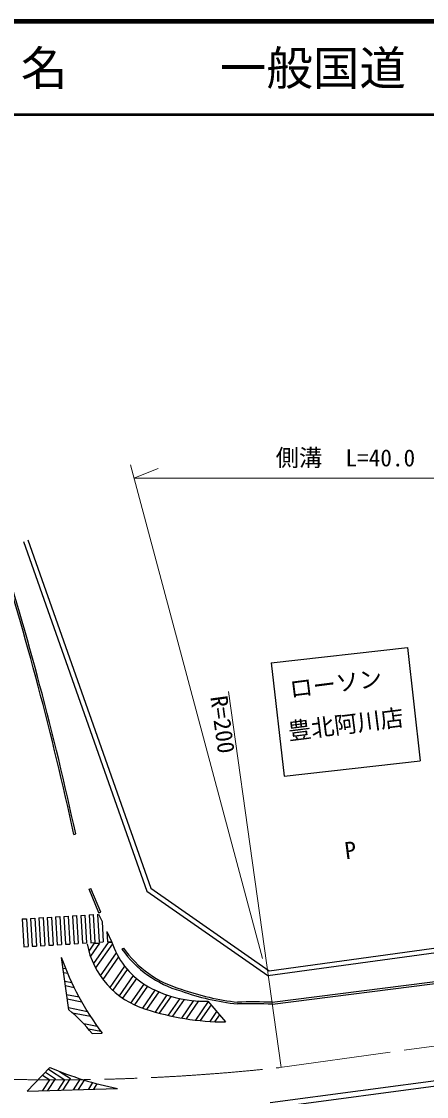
# Model space of a CAD drawing. Units: millimetres, scale not verified. Extents: x 40000 to 680000, y 20000 to 380000.
# Drawn here: x 195429 to 238943, y 264522 to 380000 of the extents above; entities that cross this region are included whole.
import ezdxf
from ezdxf.enums import TextEntityAlignment as Align

# ---------------------------------------------------------------- set-up
doc = ezdxf.new("R2010")
doc.units = ezdxf.units.MM
doc.header["$LTSCALE"] = 1000
doc.linetypes.add('CHAIN', pattern=[18.5, 12, -1.5, 3.5, -1.5])
for name, color, linetype, lineweight in [('M-BGD', 7, 'Continuous', 25), ('M-BMK', 2, 'CHAIN', 13), ('M-STR-HTXT', 7, 'Continuous', 13), ('M-STR-STRC', 7, 'Continuous', 25), ('M-TTL', 2, 'Continuous', 140), ('M-TTL-LINE', 7, 'Continuous', 50), ('M-TTL-TXT', 7, 'Continuous', 50)]:
    doc.layers.add(name, color=color, linetype=linetype, lineweight=lineweight)
doc.styles.add('ＭＳ ゴシック', font='')
doc.styles.get('ＭＳ ゴシック').set_extended_font_data('MS Gothic')

msp = doc.modelspace()

# ---------------------------------------------------------------- linework, layer by layer
at = {"layer": 'M-BGD'}
for p, q in [((195636, 324137), (208890, 286585)), ((196108, 324303), (209308, 286904)), ((222263, 311106), (236900, 312763)), ((236900, 312763), (238279, 300588)), ((222263, 311106), (223641, 298931)), ((223641, 298931), (238279, 300588)), ((201060, 292680), (201256, 292722)), ((202690, 286788), (202874, 286865)), ((203755, 284263), (202690, 286788)), ((203939, 284341), (202874, 286865)), ((208890, 286585), (221906, 277513)), ((209308, 286904), (222032, 278035)), ((203755, 284263), (203939, 284341)), ((221906, 277513), (247782, 281063)), ((222032, 278035), (247714, 281559)), ((206220, 280358), (206384, 280473)), ((222367, 274640), (248479, 277973)), ((222392, 274441), (248504, 277775)), ((270714, 270324), (222158, 263856)), ((270793, 269730), (222237, 263261))]:
    msp.add_line(p, q, dxfattribs=at)
for centre, radius, start, end in [((-146973, 217180), 356128, 12.23969, 17.50751), ((-146973, 217180), 356328, 12.23969, 17.50751), ((215707, 286996), 11579, 214.9797, 254.08056), ((215707, 286996), 11379, 214.9797, 254.08056), ((221677, 301707), 27216, 250.51131, 263.60782), ((221677, 301707), 27416, 250.51131, 263.60782), ((220203, 216109), 58574, 87.85099, 91.54906), ((220203, 216109), 58374, 87.85099, 91.54906)]:
    msp.add_arc(centre, radius, start, end, dxfattribs=at)
at = {"layer": 'M-BMK'}
msp.add_line((223171, 267627), (269377, 274075), dxfattribs=at)
msp.add_arc((199037, 488000), 221690, 263.10201, 276.24994, dxfattribs=at)
at = {"layer": 'M-STR-HTXT'}
for p, q in [((221332, 279350), (207132, 332363)), ((207512, 330943), (210130, 331969)), ((207512, 330943), (312703, 330943)), ((223331, 267650), (217664, 308026))]:
    msp.add_line(p, q, dxfattribs=at)
at = {"layer": 'M-STR-STRC'}
for p, q in [((203586, 284089), (203695, 284096)), ((203586, 284089), (203768, 281094)), ((203715, 284096), (204083, 283326)), ((195501, 283598), (195950, 283625)), ((195501, 283598), (195683, 280604)), ((195950, 283625), (196132, 280631)), ((196399, 283653), (196848, 283680)), ((196399, 283653), (196581, 280658)), ((196848, 283680), (197030, 280685)), ((197297, 283707), (197747, 283734)), ((197297, 283707), (197479, 280713)), ((197747, 283734), (197928, 280740)), ((198196, 283762), (198645, 283789)), ((198196, 283762), (198378, 280767)), ((198645, 283789), (198827, 280795)), ((199094, 283816), (199543, 283844)), ((199094, 283816), (199276, 280822)), ((199543, 283844), (199725, 280849)), ((199993, 283871), (200442, 283898)), ((199993, 283871), (200174, 280876)), ((200442, 283898), (200623, 280904)), ((200891, 283925), (201340, 283953)), ((200891, 283925), (201073, 280931)), ((201340, 283953), (201522, 280958)), ((201789, 283980), (202238, 284007)), ((201789, 283980), (201971, 280985)), ((202238, 284007), (202420, 281013)), ((202688, 284034), (203137, 284062)), ((202688, 284034), (202869, 281040)), ((203137, 284062), (203318, 281067)), ((204083, 283326), (204217, 281122)), ((204599, 282246), (204666, 281149)), ((204599, 282246), (205111, 281176)), ((195683, 280604), (196132, 280631)), ((196581, 280658), (197030, 280685)), ((197479, 280713), (197928, 280740)), ((198378, 280767), (198827, 280795)), ((199276, 280822), (199725, 280849)), ((200174, 280876), (200623, 280904)), ((201073, 280931), (201522, 280958)), ((201971, 280985), (202420, 281013)), ((203238, 280977), (202656, 280142)), ((203811, 281011), (202827, 279600)), ((202869, 281040), (203318, 281067)), ((204733, 281067), (203151, 278798)), ((203238, 280977), (203811, 281011)), ((205192, 280939), (203378, 278338)), ((203768, 281094), (204217, 281122)), ((204666, 281149), (205111, 281176)), ((204733, 281067), (205139, 281092)), ((205111, 281176), (205115, 281176)), ((200500, 273840), (199712, 279471)), ((205609, 279964), (203887, 277494)), ((205848, 279520), (204165, 277106)), ((206502, 278540), (204904, 276248)), ((200188, 278227), (199877, 278290)), ((200395, 277727), (199943, 277818)), ((206798, 278177), (205231, 275930)), ((207431, 277512), (205914, 275337)), ((207768, 277209), (206289, 275087)), ((200844, 276718), (200076, 276873)), ((201087, 276210), (200142, 276401)), ((208574, 276598), (207157, 274565)), ((208960, 276364), (207564, 274362)), ((201613, 275186), (200274, 275456)), ((201897, 274670), (200340, 274984)), ((209766, 275947), (208419, 274015)), ((210184, 275760), (208866, 273870)), ((211050, 275428), (209774, 273599)), ((211498, 275285), (210236, 273474)), ((212429, 275046), (211173, 273244)), ((212912, 274952), (211649, 273140)), ((202511, 273629), (200473, 274039)), ((213917, 274819), (212616, 272954)), ((214440, 274783), (213108, 272873)), ((215495, 274723), (214109, 272735)), ((215795, 274367), (214618, 272678)), ((215450, 274777), (217343, 272528)), ((202843, 273103), (200915, 273491)), ((216396, 273654), (215654, 272590)), ((216696, 273297), (216182, 272560)), ((203561, 272040), (202117, 272331)), ((203950, 271503), (202618, 271771)), ((203025, 271276), (204090, 271316)), ((196033, 265113), (198489, 267647)), ((197681, 266813), (198467, 266301)), ((198000, 267142), (199089, 266432)), ((198315, 267467), (200086, 266312)), ((199520, 267218), (200708, 266443)), ((197723, 265160), (198467, 266301)), ((198270, 265176), (199089, 266432)), ((199364, 265206), (200086, 266312)), ((199912, 265222), (200708, 266443)), ((201006, 265252), (201763, 266413)), ((201553, 265268), (202209, 266273)), ((202648, 265298), (203111, 266009)), ((203195, 265314), (203568, 265885)), ((196033, 265113), (205734, 265385))]:
    msp.add_line(p, q, dxfattribs=at)
for centre, radius, start, end in [((211404, 282596), 9085, 190.56753, 252.97865), ((213483, 283911), 8807, 198.0937, 237.14862), ((228360, 289573), 30371, 199.36243, 216.95363), ((215025, 287099), 12330, 239.16444, 271.97606), ((190067, 261042), 16512, 38.3007, 50.81101), ((217553, 301307), 28779, 252.17623, 269.58172), ((212632, 300212), 35503, 246.52425, 258.79714)]:
    msp.add_arc(centre, radius, start, end, dxfattribs=at)
at = {"layer": 'M-TTL'}
msp.add_line((680000, 380000), (40000, 380000), dxfattribs=at)
at = {"layer": 'M-TTL-LINE'}
msp.add_line((40000, 370000), (680000, 370000), dxfattribs=at)

# ---------------------------------------------------------------- texts
at = {"layer": 'M-BGD', "style": 'ＭＳ ゴシック'}
for s, p in [('ローソン', (229382, 307439)), ('豊北阿川店', (230447, 303060)), ('P', (230960, 289531))]:
    msp.add_text(s, height=1833, rotation=7.265, dxfattribs=at).set_placement(p, align=Align.BOTTOM_CENTER)
at = {"layer": 'M-STR-HTXT', "style": 'ＭＳ ゴシック'}
for s, rotation, p in [('側溝\u3000L=40.0', 359.912, (230229, 331666)), ('R=200', 277.746, (215596, 304286))]:
    msp.add_text(s, height=1833, rotation=rotation, dxfattribs=at).set_placement(p, align=Align.BOTTOM_CENTER)
at = {"layer": 'M-TTL-TXT', "style": 'ＭＳ ゴシック'}
for s, p in [('路 線 名', (180380, 375000)), ('一般国道\u3000191号', (216734, 375000))]:
    msp.add_text(s, height=3666, dxfattribs=at).set_placement(p, align=Align.MIDDLE_LEFT)

doc.saveas('drawing.dxf')
